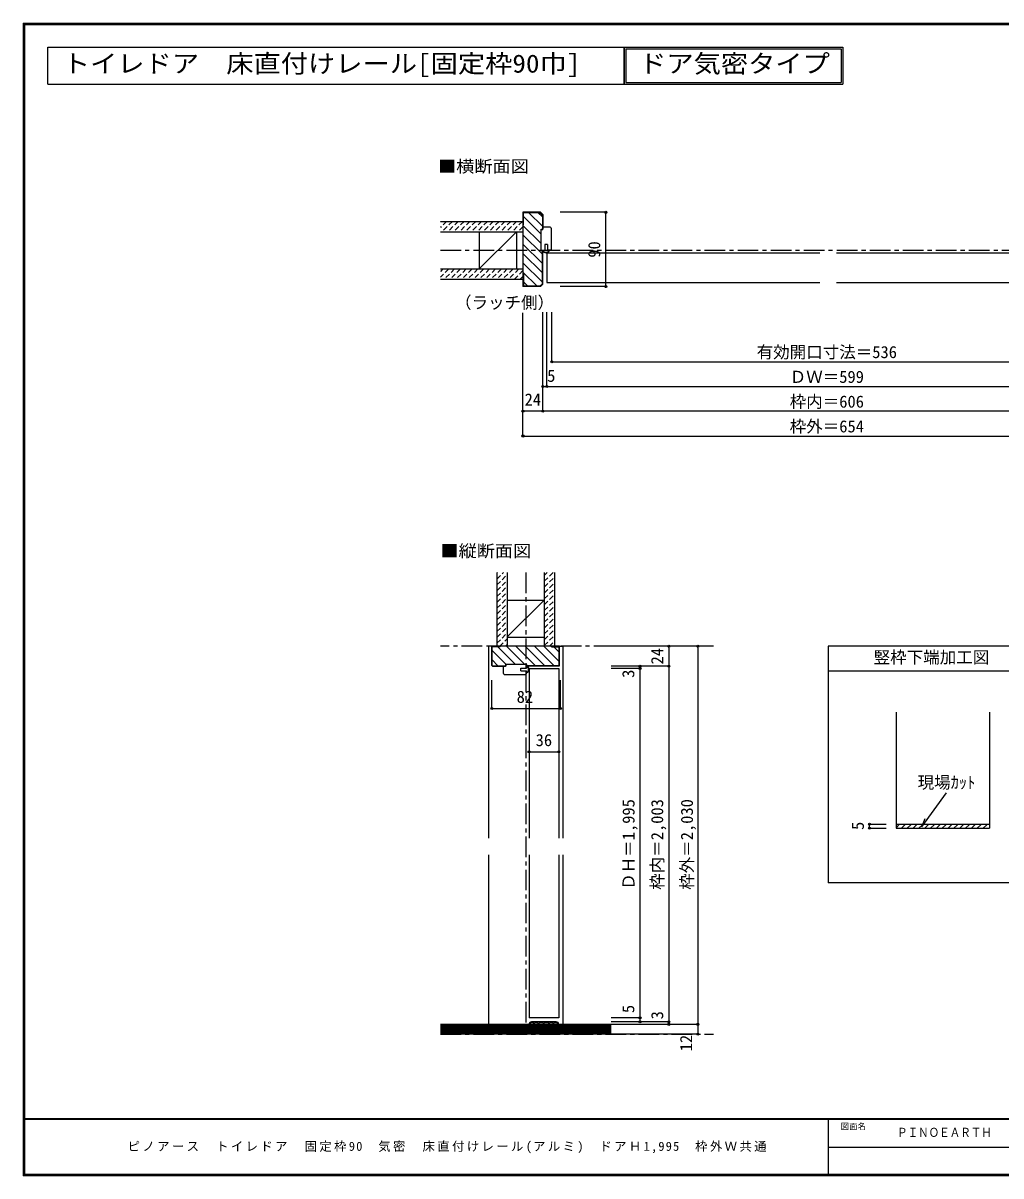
# Model space of a CAD drawing. Units: millimetres at full size, sheet at 1:5. Extents: x -973 to 977, y -718 to 696.
# Drawn here: x -973 to 211, y -701 to 696 of the extents above; entities that cross this region are included whole.
import ezdxf
from ezdxf.enums import TextEntityAlignment as Align

# ---------------------------------------------------------------- set-up
doc = ezdxf.new("R2010")
doc.units = ezdxf.units.MM
doc.header["$LTSCALE"] = 5
doc.header["$PDMODE"] = 32
doc.header["$PDSIZE"] = 2.5
doc.linetypes.add('CHAIN1', pattern=[8, 5, -1, 1, -1])
doc.linetypes.add('DASHED1', pattern=[1.8, 1.2, -0.6])
for name, color, linetype in [('0-0_補助線', 3, 'Continuous'), ('0-1_通り芯', 4, 'CHAIN1'), ('0-3_仕上げ', 2, 'Continuous'), ('0-4_枠', 3, 'Continuous'), ('0-6_扉', 6, 'Continuous'), ('0-7_金物', 7, 'Continuous'), ('0-A_文字', 3, 'Continuous'), ('0-B_寸法', 7, 'Continuous'), ('0-C_ハッチ', 4, 'DASHED1'), ('F-0_補助線', 7, 'Continuous'), ('F-1_枠', 6, 'Continuous'), ('F-A_文字', 7, 'Continuous')]:
    doc.layers.add(name, color=color, linetype=linetype)
doc.styles.add('HG明朝B', font='')
doc.styles.add('ＭＳ ゴシック', font='')
doc.styles.get('HG明朝B').set_extended_font_data('HG明朝B')
doc.styles.get('ＭＳ ゴシック').set_extended_font_data('MS Gothic')

# ---------------------------------------------------------------- blocks, each defined once
blk = doc.blocks.new('13')
at = {"layer": '0-0_補助線', "color": 7}
for p, q in [((-3.184, 13.914), (-3.184, 16.914)), ((5.816, 16.914), (-3.184, 16.914)), ((6.816, 15.914), (6.816, -10.086)), ((-4.984, 13.914), (-3.184, 13.914)), ((-4.984, -11.086), (-4.984, 13.914)), ((-4.984, -11.086), (-0.684, -11.086)), ((2.716, -4.086), (2.716, -11.086)), ((5.816, -11.086), (2.716, -11.086))]:
    blk.add_line(p, q, dxfattribs=at)
blk.add_lwpolyline([(2.716, -4.086), (-0.684, -4.086), (-0.684, -11.086)], dxfattribs=at)
for centre, radius, start, end in [((5.816, 15.914), 1, 0, 90), ((0.78, -9.605), 4.487, 199.27144, 340.72855), ((0.78, -9.605), 3.887, 202.39487, 337.60513), ((5.816, -10.086), 1, 270, 0)]:
    blk.add_arc(centre, radius, start, end, dxfattribs=at)
blk = doc.blocks.new('11')
at = {"layer": '0-0_補助線', "color": 7}
for p, q in [((-16.914, -5.816), (-16.914, 3.184)), ((-13.914, 3.184), (-16.914, 3.184)), ((11.086, 4.984), (11.086, 0.684)), ((-15.914, -6.816), (10.086, -6.816)), ((4.086, -2.716), (11.086, -2.716)), ((11.086, -5.816), (11.086, -2.716))]:
    blk.add_line(p, q, dxfattribs=at)
for points in [[(11.086, 4.984), (-13.914, 4.984), (-13.914, 3.184)], [(4.086, -2.716), (4.086, 0.684), (11.086, 0.684)]]:
    blk.add_lwpolyline(points, dxfattribs=at)
for centre, radius, start, end in [((9.605, -0.78), 4.487, 289.27145, 70.72856), ((9.605, -0.78), 3.887, 292.39487, 67.60513), ((-15.914, -5.816), 1, 180, 270), ((10.086, -5.816), 1, 270, 0)]:
    blk.add_arc(centre, radius, start, end, dxfattribs=at)

msp = doc.modelspace()

# ---------------------------------------------------------------- linework, layer by layer
at = {"layer": '0-0_補助線'}
for p, q in [((-347.036, 466.038), (-367.5, 466.038)), ((-367.5, 451.538), (-367.5, 466.038)), ((-347.036, 466.038), (-344.5, 463.503)), ((-346.828, 466.538), (-344, 463.71)), ((-344.5, 463.503), (-344.5, 446.036)), ((-344, 463.71), (-344, 446.036)), ((-367.5, 451.538), (-368, 451.538)), ((-344, 420.036), (-346.001, 420.036)), ((-344.5, 379.574), (-344.5, 420.036)), ((-344, 379.367), (-344, 420.036)), ((-367.5, 391.538), (-368, 391.538)), ((-367.5, 391.538), (-367.5, 377.038)), ((-344.5, 379.574), (-347.036, 377.038)), ((-347.036, 377.038), (-367.5, 377.038)), ((-323.643, -59.167), (-405.643, -59.167)), ((-405.143, -82.252), (-405.143, -59.667)), ((-395.643, -59.667), (-405.143, -59.667)), ((-395.643, -59.667), (-395.643, -59.167)), ((-333.643, -59.667), (-333.643, -59.167)), ((-333.643, -59.667), (-324.143, -59.667)), ((-324.143, -82.252), (-324.143, -59.667)), ((-404.729, -82.667), (-405.143, -82.252)), ((-404.936, -83.167), (-389.141, -83.167)), ((-404.729, -82.667), (-389.141, -82.667)), ((-389.141, -81.166), (-389.141, -83.167)), ((-363.141, -81.166), (-389.141, -81.166)), ((-363.141, -83.167), (-363.141, -81.166)), ((-324.557, -82.667), (-363.141, -82.667)), ((-324.35, -83.167), (-363.141, -83.167)), ((-324.557, -82.667), (-324.143, -82.252))]:
    msp.add_line(p, q, dxfattribs=at)
at = {"layer": '0-0_補助線', "color": 4}
for p, q in [((-367.5, 461.509), (-346.001, 440.01)), ((-360.716, 466.038), (-344.5, 449.822)), ((-349.402, 466.038), (-344.5, 461.136)), ((-368, 450.695), (-346.001, 428.696)), ((-368, 439.381), (-344.5, 415.881)), ((-368, 428.068), (-344.5, 404.568)), ((-368, 416.754), (-344.5, 393.254)), ((-368, 405.44), (-344.5, 381.94)), ((-368, 394.127), (-350.912, 377.038)), ((-367.5, 382.313), (-362.225, 377.038)), ((-405.143, -64.451), (-388.428, -81.166)), ((-398.613, -59.667), (-377.114, -81.166)), ((-387.8, -59.167), (-365.801, -81.166)), ((-376.485, -59.167), (-352.986, -82.667)), ((-365.172, -59.167), (-341.672, -82.667)), ((-353.858, -59.167), (-330.358, -82.667)), ((-342.545, -59.167), (-324.143, -77.569)), ((-330.731, -59.667), (-324.143, -66.255)), ((-405.143, -75.765), (-398.241, -82.667))]:
    msp.add_line(p, q, dxfattribs=at)
at = {"layer": '0-0_補助線', "color": 6}
for p, q in [((-339, 417.538), (-339, 381.538)), ((-360.643, -86.167), (-324.643, -86.167))]:
    msp.add_line(p, q, dxfattribs=at)
at = {"layer": '0-0_補助線'}
for points in [[(-346.828, 466.538), (-368, 466.538), (-368, 376.538)], [(-346.001, 420.036), (-346.001, 446.036), (-344, 446.036)], [(-344, 379.367), (-346.828, 376.538), (-368, 376.538)], [(-404.936, -83.167), (-405.643, -82.46), (-405.643, -59.167)], [(-324.35, -83.167), (-323.643, -82.46), (-323.643, -59.167)]]:
    msp.add_lwpolyline(points, dxfattribs=at)
at = {"layer": '0-1_通り芯'}
for p, q in [((-468, 420.538), (468, 420.538)), ((-364.643, 30.199), (-364.643, -529.167)), ((-137.286, -59.167), (-468, -59.167)), ((-468, -529.167), (-137.286, -529.167))]:
    msp.add_line(p, q, dxfattribs=at)
at = {"layer": '0-3_仕上げ'}
for p, q in [((-468, 455.538), (-368, 455.538)), ((-468, 443.038), (-368, 443.038)), ((-468, 398.038), (-368, 398.038)), ((-468, 385.538), (-368, 385.538)), ((-399.643, 30.199), (-399.643, -59.167)), ((-387.143, 30.199), (-387.143, -59.167)), ((-342.143, 30.199), (-342.143, -59.167)), ((-329.643, 30.199), (-329.643, -59.167)), ((-261.286, -517.167), (-468, -517.167)), ((-261.286, -529.167), (-468, -529.167))]:
    msp.add_line(p, q, dxfattribs=at)
at = {"layer": '0-3_仕上げ', "color": 7}
for p, q in [((-376, 443.038), (-421, 398.038)), ((-387.143, -47.594), (-342.143, -3.167)), ((-261.286, -518.667), (-468, -518.667)), ((-261.286, -520.167), (-468, -520.167)), ((-261.286, -521.667), (-468, -521.667)), ((-261.286, -523.167), (-468, -523.167)), ((-261.286, -524.667), (-468, -524.667)), ((-261.286, -526.167), (-468, -526.167)), ((-261.286, -527.667), (-468, -527.667))]:
    msp.add_line(p, q, dxfattribs=at)
at = {"layer": '0-3_仕上げ', "color": 3}
for p, q in [((-421, 443.038), (-421, 398.038)), ((-376, 443.038), (-376, 398.038)), ((-387.143, -3.167), (-342.143, -3.167)), ((-387.143, -48.167), (-342.143, -48.167))]:
    msp.add_line(p, q, dxfattribs=at)
at = {"layer": '0-4_枠', "color": 4}
for p, q in [((-323.643, -59.167), (-319.643, -59.167)), ((-319.643, -59.167), (-319.643, -291.667)), ((-409.643, -311.667), (-409.643, -517.167)), ((-319.643, -311.667), (-319.643, -517.167))]:
    msp.add_line(p, q, dxfattribs=at)
at = {"layer": '0-4_枠'}
for p, q in [((83.778, -139.006), (83.778, -279.592)), ((196.778, -139.006), (196.778, -279.592)), ((83.778, -274.592), (196.778, -274.592)), ((83.778, -279.592), (196.778, -279.592))]:
    msp.add_line(p, q, dxfattribs=at)
at = {"layer": '0-4_枠', "color": 4}
msp.add_lwpolyline([(-405.643, -59.167), (-409.643, -59.167), (-409.643, -291.667)], dxfattribs=at)
at = {"layer": '0-6_扉'}
for p, q in [((-339, 417.538), (-8.5, 417.538)), ((11.5, 417.538), (342, 417.538)), ((-339, 381.538), (-8.5, 381.538)), ((11.5, 381.538), (342, 381.538)), ((-360.643, -86.167), (-360.643, -291.667)), ((-324.643, -86.167), (-324.643, -291.667)), ((-360.643, -311.667), (-360.643, -509.167)), ((-324.643, -311.667), (-324.643, -509.167)), ((-324.643, -509.167), (-360.643, -509.167))]:
    msp.add_line(p, q, dxfattribs=at)
at = {"layer": '0-7_金物'}
for p, q in [((-327.643, -514.167), (-357.643, -514.167)), ((-354.843, -515.167), (-357.643, -515.167)), ((-354.843, -517.167), (-354.843, -515.167)), ((-353.843, -517.167), (-353.843, -515.167)), ((-349.443, -515.167), (-353.843, -515.167)), ((-349.443, -517.167), (-349.443, -515.167)), ((-348.443, -517.167), (-348.443, -515.167)), ((-343.143, -515.167), (-348.443, -515.167)), ((-343.143, -517.167), (-343.143, -515.167)), ((-342.143, -517.167), (-342.143, -515.167)), ((-336.843, -515.167), (-342.143, -515.167)), ((-336.843, -517.167), (-336.843, -515.167)), ((-335.843, -517.167), (-335.843, -515.167)), ((-331.443, -515.167), (-335.843, -515.167)), ((-331.443, -517.167), (-331.443, -515.167)), ((-330.443, -517.167), (-330.443, -515.167)), ((-327.643, -515.167), (-330.443, -515.167)), ((-360.643, -517.167), (-359.643, -517.167)), ((-354.843, -517.167), (-353.843, -517.167)), ((-349.443, -517.167), (-348.443, -517.167)), ((-343.143, -517.167), (-342.143, -517.167)), ((-336.843, -517.167), (-335.843, -517.167)), ((-331.443, -517.167), (-330.443, -517.167)), ((-325.643, -517.167), (-324.643, -517.167))]:
    msp.add_line(p, q, dxfattribs=at)
for centre, radius, start, end in [((-357.643, -517.167), 3, 90, 180), ((-357.643, -517.167), 2, 90, 180), ((-327.643, -517.167), 3, 0, 90), ((-327.643, -517.167), 2, 0, 90)]:
    msp.add_arc(centre, radius, start, end, dxfattribs=at)
at = {"layer": '0-A_文字'}
for p, q in [((-243.458, 664.667), (17.146, 664.667)), ((17.146, 664.667), (17.146, 623.667)), ((-943.333, 621.667), (-245.458, 621.667)), ((-245.458, 621.667), (19.146, 621.667)), ((551.653, -89.167), (1.653, -89.167)), ((551.653, -345.674), (1.653, -345.674))]:
    msp.add_line(p, q, dxfattribs=at)
at = {"layer": '0-A_文字', "color": 7}
for q in [(144.911, -236.854), (118.906, -267.707)]:
    msp.add_line((115.159, -278.014), q, dxfattribs=at)
at = {"layer": '0-A_文字'}
for points in [[(-943.333, 621.667), (-943.333, 666.667), (-245.458, 666.667)], [(-245.458, 666.667), (-245.458, 621.667), (-245.458, 666.667)], [(-245.458, 666.667), (19.146, 666.667), (19.146, 621.667)], [(-243.458, 664.667), (-243.458, 623.667), (17.146, 623.667)], [(551.653, -59.167), (1.653, -59.167), (1.653, -345.674)]]:
    msp.add_lwpolyline(points, dxfattribs=at)
at = {"layer": '0-B_寸法', "color": 4}
for p, q in [((-267.542, 466.538), (-322.768, 466.538)), ((-267.542, 376.538), (-267.542, 466.538)), ((-267.542, 376.538), (-322.768, 376.538)), ((-368, 195.538), (-368, 344.636)), ((-344, 225.538), (-344, 345.538)), ((-339, 255.538), (-339, 345.538)), ((-333, 285.538), (-333, 345.538)), ((-333, 285.538), (284.005, 285.538)), ((-344, 255.538), (344, 255.538)), ((368, 225.538), (-368, 225.538)), ((-368, 195.538), (368, 195.538)), ((-156.286, -59.167), (-261.286, -59.167)), ((-191.286, -59.167), (-191.286, -517.167)), ((-191.286, -83.167), (-261.286, -83.167)), ((-226.286, -83.167), (-226.286, -514.167)), ((-226.286, -86.167), (-261.286, -86.167)), ((-405.643, -134.588), (-405.643, -100.066)), ((-322.643, -134.588), (-322.643, -100.066)), ((-405.643, -134.588), (-322.643, -134.588)), ((-360.643, -187.048), (-324.643, -187.048)), ((51.72, -274.592), (71.72, -274.592)), ((51.72, -279.592), (51.72, -274.592)), ((51.72, -279.592), (71.72, -279.592)), ((-226.286, -509.167), (-261.286, -509.167)), ((-191.286, -514.167), (-261.286, -514.167)), ((-156.286, -517.167), (-261.286, -517.167))]:
    msp.add_line(p, q, dxfattribs=at)
msp.add_lwpolyline([(-156.286, -59.167), (-156.286, -529.167), (-261.286, -529.167)], dxfattribs=at)
at = {"layer": '0-B_寸法'}
for p in [(-267.542, 466.538), (-267.542, 376.538), (-333, 285.538), (-344, 255.538), (-339, 255.538), (-368, 225.538), (-344, 225.538), (-368, 195.538), (-191.286, -59.167), (-156.286, -59.167), (-226.286, -83.167), (-191.286, -83.167), (-226.286, -86.167), (-405.643, -134.588), (-322.643, -134.588), (-360.643, -187.048), (-324.643, -187.048), (51.72, -274.592), (51.72, -279.592), (-226.286, -509.167), (-226.286, -514.167), (-191.286, -514.167), (-191.286, -517.167), (-156.286, -517.167), (-156.286, -529.167)]:
    msp.add_point(p, dxfattribs=at)
at = {"layer": '0-C_ハッチ'}
for p, q in [((-460.531, 455.538), (-468, 448.069)), ((-467.602, 455.538), (-468, 455.141)), ((-453.46, 455.538), (-465.96, 443.038)), ((-446.389, 455.538), (-458.889, 443.038)), ((-439.318, 455.538), (-451.818, 443.038)), ((-432.247, 455.538), (-444.747, 443.038)), ((-425.176, 455.538), (-437.676, 443.038)), ((-418.105, 455.538), (-430.605, 443.038)), ((-411.034, 455.538), (-423.534, 443.038)), ((-403.963, 455.538), (-416.463, 443.038)), ((-396.892, 455.538), (-409.392, 443.038)), ((-389.821, 455.538), (-402.321, 443.038)), ((-382.749, 455.538), (-395.249, 443.038)), ((-375.678, 455.538), (-388.178, 443.038)), ((-368.607, 455.538), (-381.107, 443.038)), ((-368, 449.074), (-374.036, 443.038)), ((-457.823, 398.038), (-468, 387.861)), ((-464.894, 398.038), (-468, 394.932)), ((-450.752, 398.038), (-463.252, 385.538)), ((-443.681, 398.038), (-456.181, 385.538)), ((-436.61, 398.038), (-449.11, 385.538)), ((-429.539, 398.038), (-442.039, 385.538)), ((-422.468, 398.038), (-434.968, 385.538)), ((-415.397, 398.038), (-427.897, 385.538)), ((-408.326, 398.038), (-420.826, 385.538)), ((-401.255, 398.038), (-413.755, 385.538)), ((-394.183, 398.038), (-406.683, 385.538)), ((-387.112, 398.038), (-399.612, 385.538)), ((-380.041, 398.038), (-392.541, 385.538)), ((-372.97, 398.038), (-385.47, 385.538)), ((-368, 395.937), (-378.399, 385.538)), ((-368, 388.866), (-371.328, 385.538)), ((-399.643, 22.222), (-391.666, 30.199)), ((-399.643, 29.294), (-398.737, 30.199)), ((-342.143, 19.514), (-331.458, 30.199)), ((-342.143, 26.585), (-338.529, 30.199)), ((-399.643, 15.151), (-387.143, 27.651)), ((-399.643, 8.08), (-387.143, 20.58)), ((-342.143, 12.443), (-329.643, 24.943)), ((-342.143, 5.372), (-329.643, 17.872)), ((-399.643, 1.009), (-387.143, 13.509)), ((-399.643, -6.062), (-387.143, 6.438)), ((-342.143, -1.699), (-329.643, 10.801)), ((-342.143, -8.77), (-329.643, 3.73)), ((-399.643, -13.133), (-387.143, -0.633)), ((-399.643, -20.204), (-387.143, -7.704)), ((-342.143, -15.841), (-329.643, -3.341)), ((-342.143, -22.912), (-329.643, -10.412)), ((-399.643, -27.275), (-387.143, -14.775)), ((-399.643, -34.346), (-387.143, -21.846)), ((-342.143, -29.983), (-329.643, -17.483)), ((-342.143, -37.054), (-329.643, -24.554)), ((-399.643, -41.417), (-387.143, -28.917)), ((-399.321, -48.167), (-387.143, -35.988)), ((-342.143, -44.125), (-329.643, -31.625)), ((-342.143, -51.196), (-329.643, -38.696)), ((-399.643, -55.559), (-387.143, -43.059)), ((-396.179, -59.167), (-387.143, -50.13)), ((-342.143, -58.267), (-329.643, -45.767)), ((-335.971, -59.167), (-329.643, -52.839)), ((-389.108, -59.167), (-387.143, -57.201)), ((83.778, -279.023), (88.209, -274.592)), ((90.28, -279.592), (95.28, -274.592)), ((97.351, -279.592), (102.351, -274.592)), ((104.422, -279.592), (109.422, -274.592)), ((111.493, -279.592), (116.493, -274.592)), ((119.133, -279.023), (123.564, -274.592)), ((125.635, -279.592), (130.635, -274.592)), ((132.706, -279.592), (137.706, -274.592)), ((139.777, -279.592), (144.777, -274.592)), ((146.848, -279.592), (151.848, -274.592)), ((153.919, -279.592), (158.919, -274.592)), ((161.56, -279.023), (165.991, -274.592)), ((168.062, -279.592), (173.062, -274.592)), ((175.133, -279.592), (180.133, -274.592)), ((182.204, -279.592), (187.204, -274.592)), ((189.275, -279.592), (194.275, -274.592))]:
    msp.add_line(p, q, dxfattribs=at)
at = {"layer": 'F-1_枠'}
for p, q in [((-973.347, 695.833), (-973.347, -700.833)), ((-973.347, 695.833), (976.653, 695.833)), ((-973.347, 695), (976.653, 695)), ((-973.347, 694.167), (976.653, 694.167)), ((-972.514, 695.833), (-972.514, -700.833)), ((-971.68, 695.833), (-971.68, -700.833)), ((976.653, -631.667), (-973.347, -631.667)), ((976.653, -632.5), (-973.347, -632.5)), ((1.653, -632.5), (1.653, -699.167)), ((1.653, -665.833), (974.986, -665.834)), ((976.653, -699.167), (-973.347, -699.167)), ((976.653, -700), (-973.347, -700)), ((976.653, -700.833), (-973.347, -700.833))]:
    msp.add_line(p, q, dxfattribs=at)

# ---------------------------------------------------------------- block references
at = {"layer": '0-0_補助線'}
for name, p in [('13', (-340.816, 431.622)), ('11', (-374.727, -86.351))]:
    msp.add_blockref(name, p, dxfattribs=at)

# ---------------------------------------------------------------- texts
at = {"layer": '0-0_補助線', "color": 7, "style": 'ＭＳ ゴシック'}
for s, p in [('有効開口寸法＝536', (-85, 285.538)), ('ＤＷ＝599', (-45, 255.538)), ('枠内＝606', (-45, 225.538)), ('枠外＝654', (-45, 195.538))]:
    msp.add_text(s, height=14.66, dxfattribs=at).set_placement(p, align=Align.BOTTOM_LEFT)
at = {"layer": '0-4_枠', "color": 7, "style": 'ＭＳ ゴシック'}
for s, p in [('ＤＨ＝1,995', (-228.466, -354.167)), ('枠内＝2,003', (-193.786, -354.167)), ('枠外＝2,030', (-157.771, -354.167))]:
    msp.add_text(s, height=14.66, rotation=90, dxfattribs=at).set_placement(p, align=Align.BOTTOM_LEFT)
at = {"layer": '0-A_文字', "style": 'ＭＳ ゴシック', "width": 1.1}
for s, p in [('トイレドア\u3000床直付けレール[固定枠90巾]', (-925.208, 629.167)), ('ドア気密タイプ', (-227.333, 629.167))]:
    msp.add_text(s, height=21.99, dxfattribs=at).set_placement(p, align=Align.BOTTOM_LEFT)
at = {"layer": '0-A_文字', "color": 7, "style": 'ＭＳ ゴシック', "width": 1.1}
for s, p in [('■横断面図', (-470.862, 510.538)), ('■縦断面図', (-468, 44.589))]:
    msp.add_text(s, height=14.66, dxfattribs=at).set_placement(p, align=Align.BOTTOM_LEFT)
at = {"layer": '0-A_文字', "color": 7, "style": 'ＭＳ ゴシック'}
for s, p in [('（ラッチ側）', (-450.25, 345.538)), ('竪枠下端加工図', (56.653, -84.167)), ('現場ｶｯﾄ', (109.907, -235.811))]:
    msp.add_text(s, height=14.66, dxfattribs=at).set_placement(p, align=Align.BOTTOM_LEFT)
at = {"layer": '0-B_寸法', "style": 'ＭＳ ゴシック'}
for s, p in [('90', (-270.042, 411.538)), ('24', (-193.786, -81.167)), ('3', (-228.786, -97.417)), ('5', (49.22, -281.717)), ('5', (-228.786, -503.542)), ('3', (-193.786, -511.167)), ('12', (-158.786, -549.792))]:
    msp.add_text(s, height=14.66, rotation=90, dxfattribs=at).set_placement(p, align=Align.BOTTOM_LEFT)
for s, p in [('5', (-338.703, 256.778)), ('24', (-366, 228.038)), ('82', (-375.643, -132.088)), ('36', (-352.643, -184.548))]:
    msp.add_text(s, height=14.66, dxfattribs=at).set_placement(p, align=Align.BOTTOM_LEFT)
at = {"layer": 'F-0_補助線', "style": 'HG明朝B', "width": 0.85}
msp.add_text('ＰＩＮＯＥＡＲＴＨ', height=11, dxfattribs=at).set_placement((84.986, -656.798), align=Align.BOTTOM_LEFT)
at = {"layer": 'F-A_文字', "style": 'ＭＳ ゴシック'}
msp.add_text('図面名', height=7.331, dxfattribs=at).set_placement((16.653, -646.667), align=Align.BOTTOM_LEFT)
at = {"layer": 'F-A_文字', "insert": (-846.68, -673.333), "char_height": 11, "attachment_point": 7, "style": 'ＭＳ ゴシック'}
msp.add_mtext('\\T1.19;ピノアース\u3000トイレドア\u3000固定枠90\u3000気密\u3000床直付けレール(アルミ)\u3000ドアＨ1,995\u3000枠外Ｗ共通', dxfattribs=at)

doc.saveas('drawing.dxf')
